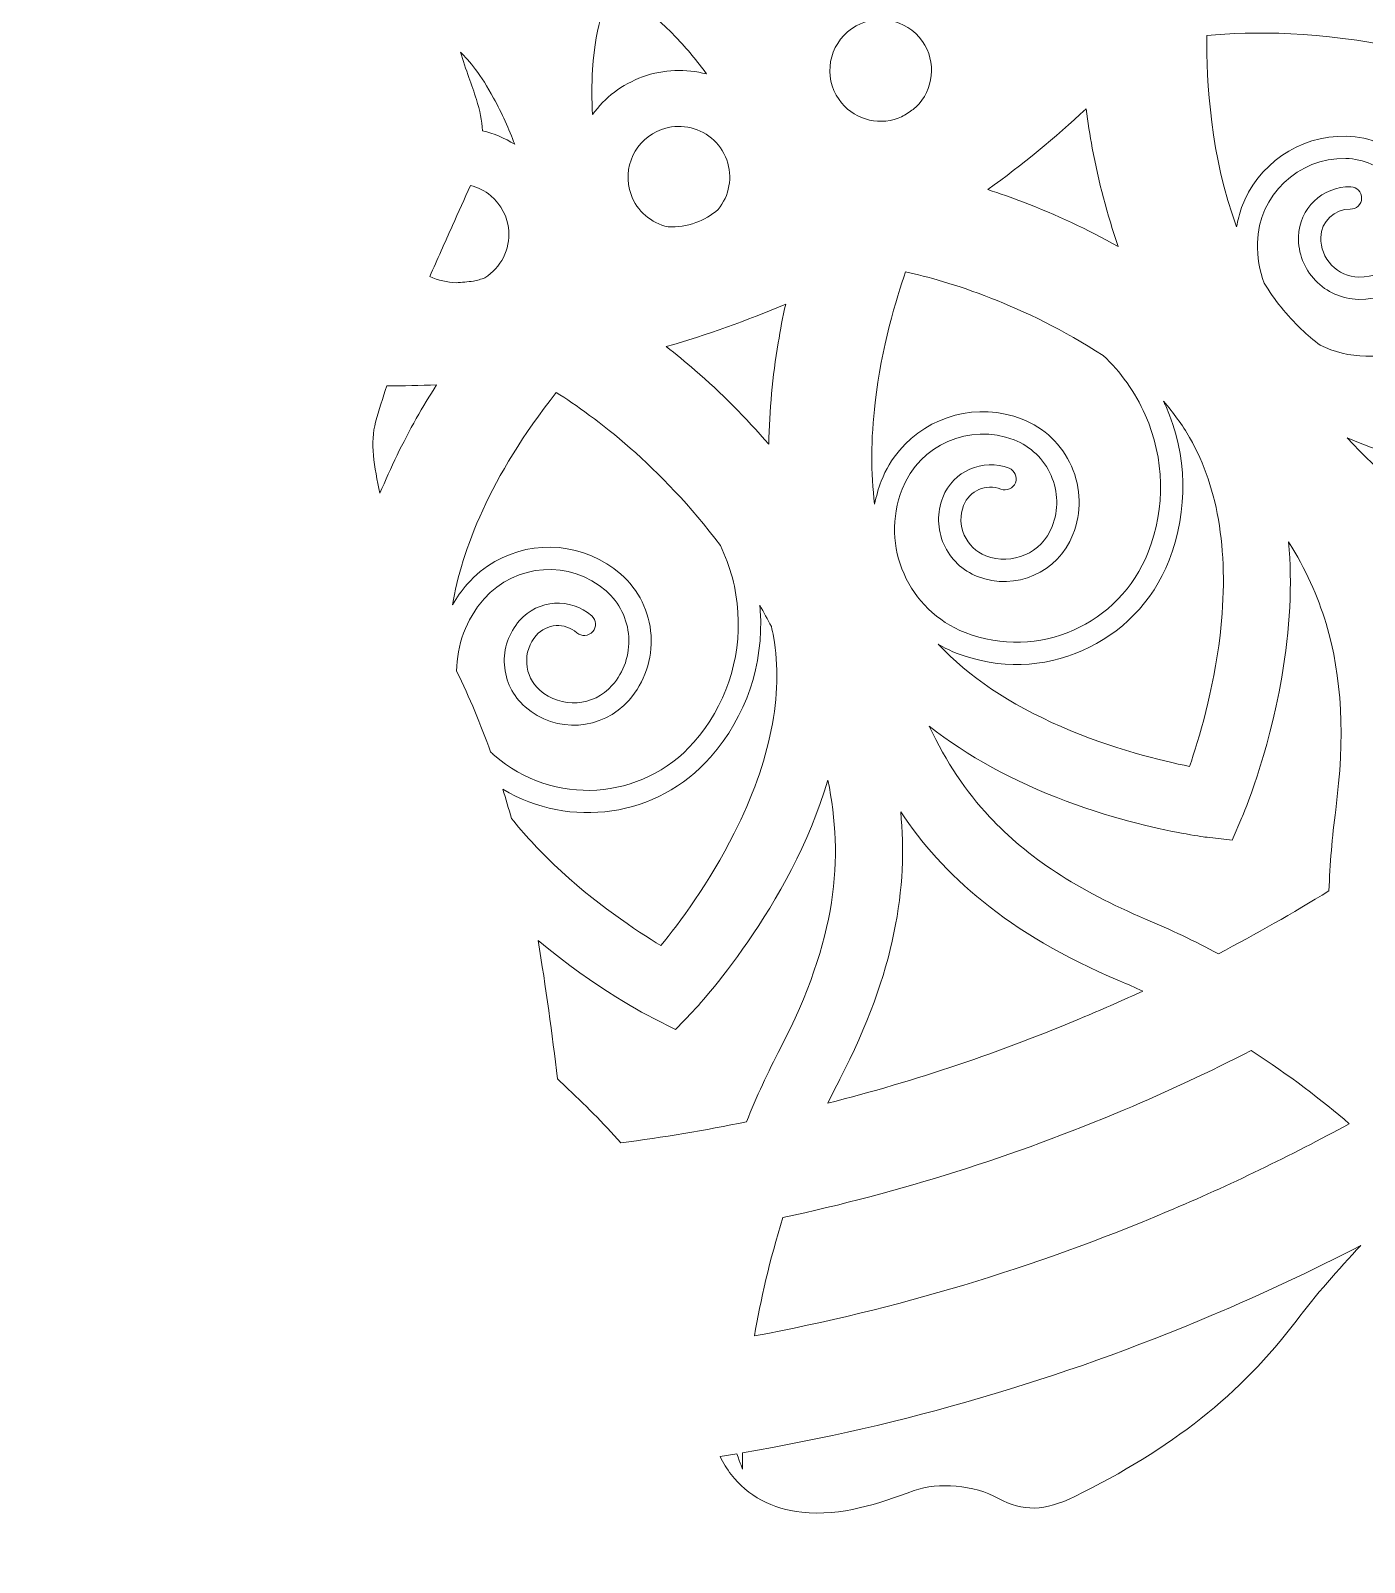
# Model space of a CAD drawing. Header units: millimetres. Extents: x -1844 to 2932, y -490 to 399.
# Drawn here: x 1662.8 to 1799, y -310.2 to -153.8 of the extents above; entities that cross this region are included whole.
import ezdxf

# ---------------------------------------------------------------- set-up
doc = ezdxf.new("R2010")
doc.units = ezdxf.units.MM
doc.header["$MEASUREMENT"] = 0
doc.layers.add('Layer 5', color=7, linetype='Continuous')

msp = doc.modelspace()

# ---------------------------------------------------------------- linework, layer by layer
at = {"layer": 'Layer 5', "lineweight": 0}
for points, knots in [([(1650.21, 377.4), (1649.96, 377.5), (1649.7, 377.58), (1649.43, 377.65), (1606.76, 391.27), (1561.29, 398.64), (1514.1, 398.64), (1268.61, 398.64), (1069.6, 199.63), (1069.6, -45.86), (1069.6, -291.35), (1268.61, -490.36), (1514.1, -490.36), (1759.59, -490.36), (1958.6, -291.35), (1958.6, -45.86), (1958.6, 152.15), (1829.12, 319.91), (1650.21, 377.4)], [0, 0, 0, 0, 1, 1, 1, 2, 2, 2, 3, 3, 3, 4, 4, 4, 5, 5, 5, 6, 6, 6, 6]), ([(1720.21, -157.76), (1720.51, -152.73), (1721.68, -150.52), (1722.39, -150.26), (1722.49, -150.23), (1722.64, -150.22), (1722.85, -150.26), (1723.81, -150.43), (1725.89, -151.48), (1728.71, -154.44), (1729.85, -155.64), (1730.92, -156.94), (1731.84, -158.21), (1729.76, -157.66), (1727.5, -157.72), (1725.32, -158.5), (1723.21, -159.27), (1721.45, -160.63), (1720.21, -162.36), (1720.12, -160.85), (1720.12, -159.27), (1720.21, -157.76)], [0, 0, 0, 0, 1, 1, 1, 2, 2, 2, 3, 3, 3, 4, 4, 4, 5, 5, 5, 6, 6, 6, 7, 7, 7, 7]), ([(1746.66, -153.59), (1747.84, -152.77), (1749.24, -152.51), (1750.55, -152.74), (1751.86, -152.98), (1753.08, -153.71), (1753.89, -154.88), (1755.35, -156.97), (1755.05, -159.85), (1753.22, -161.6), (1753.03, -161.76), (1752.86, -161.89), (1752.68, -162.01), (1752.28, -162.29), (1751.86, -162.53), (1751.42, -162.72), (1749.2, -163.53), (1746.72, -162.76), (1745.37, -160.82), (1743.73, -158.47), (1744.31, -155.23), (1746.66, -153.59)], [0, 0, 0, 0, 1, 1, 1, 2, 2, 2, 3, 3, 3, 4, 4, 4, 5, 5, 5, 6, 6, 6, 7, 7, 7, 7]), ([(1794.51, -185.91), (1793.83, -185.39), (1793.18, -184.85), (1792.57, -184.27), (1792.57, -184.27), (1792.57, -184.27), (1792.57, -184.27), (1791.09, -182.86), (1789.83, -181.27), (1788.77, -179.56), (1788.3, -178.29), (1788.06, -176.9), (1788.09, -175.46), (1788.2, -170.6), (1792.24, -166.73), (1797.11, -166.84), (1798.93, -166.88), (1800.63, -167.62), (1801.89, -168.94), (1803.16, -170.26), (1803.83, -171.99), (1803.79, -173.82), (1803.72, -176.7), (1801.32, -179), (1798.44, -178.94), (1797.38, -178.91), (1796.39, -178.48), (1795.66, -177.72), (1794.93, -176.95), (1794.54, -175.95), (1794.56, -174.89), (1794.6, -173.27), (1795.95, -171.98), (1797.57, -172.01), (1798.2, -172.03), (1798.72, -171.53), (1798.73, -170.9), (1798.75, -170.27), (1798.25, -169.75), (1797.62, -169.73), (1794.74, -169.67), (1792.34, -171.96), (1792.28, -174.84), (1792.25, -176.51), (1792.86, -178.09), (1794.01, -179.29), (1795.17, -180.5), (1796.72, -181.18), (1798.39, -181.22), (1802.53, -181.31), (1805.98, -178.01), (1806.07, -173.87), (1806.12, -171.43), (1805.23, -169.12), (1803.54, -167.37), (1801.86, -165.61), (1799.59, -164.61), (1797.16, -164.56), (1792.29, -164.45), (1788.07, -167.51), (1786.48, -171.84), (1786.25, -172.48), (1786.08, -173.14), (1785.97, -173.82), (1783.31, -166.71), (1782.88, -158.97), (1782.92, -154.28), (1787.57, -153.86), (1794.58, -153.79), (1802.65, -155.6), (1804.95, -156.56), (1807.05, -157.99), (1808.82, -159.85), (1812.2, -163.38), (1814.01, -168.02), (1813.9, -172.92), (1813.72, -180.87), (1807.11, -187.2), (1799.16, -187.03), (1797.49, -186.99), (1795.92, -186.59), (1794.51, -185.91)], [0, 0, 0, 0, 1, 1, 1, 2, 2, 2, 3, 3, 3, 4, 4, 4, 5, 5, 5, 6, 6, 6, 7, 7, 7, 8, 8, 8, 9, 9, 9, 10, 10, 10, 11, 11, 11, 12, 12, 12, 13, 13, 13, 14, 14, 14, 15, 15, 15, 16, 16, 16, 17, 17, 17, 18, 18, 18, 19, 19, 19, 20, 20, 20, 21, 21, 21, 22, 22, 22, 23, 23, 23, 24, 24, 24, 25, 25, 25, 26, 26, 26, 27, 27, 27, 27]), ([(1708.96, -164.01), (1708.92, -162.97), (1708.71, -161.91), (1708.35, -160.81), (1708.11, -160.07), (1707.84, -159.31), (1707.59, -158.57), (1707.28, -157.71), (1706.98, -156.84), (1706.71, -155.98), (1707.62, -156.83), (1708.82, -158.31), (1710.11, -160.67), (1710.95, -162.22), (1711.68, -163.85), (1712.26, -165.39), (1711.25, -164.76), (1710.14, -164.29), (1708.96, -164.01)], [0, 0, 0, 0, 1, 1, 1, 2, 2, 2, 3, 3, 3, 4, 4, 4, 5, 5, 5, 6, 6, 6, 6]), ([(1770.59, -161.78), (1770.77, -163.11), (1770.98, -164.45), (1771.23, -165.78), (1771.87, -169.18), (1772.75, -172.54), (1773.87, -175.84), (1770.76, -174.08), (1767.52, -172.56), (1764.2, -171.3), (1762.99, -170.84), (1761.78, -170.41), (1760.57, -170.02), (1764.07, -167.48), (1767.43, -164.72), (1770.59, -161.78)], [0, 0, 0, 0, 1, 1, 1, 2, 2, 2, 3, 3, 3, 4, 4, 4, 5, 5, 5, 5]), ([(1727.26, -163.87), (1728.15, -163.55), (1729.06, -163.48), (1729.93, -163.64), (1731.7, -163.95), (1733.26, -165.18), (1733.91, -166.99), (1734.53, -168.71), (1734.19, -170.64), (1733.02, -172.06), (1732.35, -172.64), (1731.58, -173.08), (1730.74, -173.39), (1729.83, -173.71), (1728.89, -173.86), (1727.93, -173.82), (1726.16, -173.43), (1724.75, -172.21), (1724.14, -170.52), (1723.17, -167.82), (1724.57, -164.84), (1727.26, -163.87)], [0, 0, 0, 0, 1, 1, 1, 2, 2, 2, 3, 3, 3, 4, 4, 4, 5, 5, 5, 6, 6, 6, 7, 7, 7, 7]), ([(1842.12, -200.41), (1841.84, -200.54), (1841.57, -200.67), (1841.28, -200.8), (1838.66, -201.99), (1835.95, -203.22), (1833.81, -205.29), (1832.73, -206.32), (1831.71, -207.42), (1830.72, -208.54), (1829.35, -208.4), (1827.98, -208.3), (1826.61, -208.23), (1811.75, -207.5), (1803.93, -202.6), (1797.24, -195.35), (1800.35, -196.72), (1803.81, -197.74), (1807.61, -198.42), (1809.69, -198.79), (1811.88, -199.06), (1814.11, -199.21), (1822.29, -199.77), (1828.71, -198.69), (1828.98, -198.64), (1828.98, -198.64), (1831.5, -198.21), (1831.5, -198.21), (1831.5, -198.21), (1831.8, -195.68), (1831.8, -195.68), (1831.83, -195.41), (1832.59, -188.94), (1831.62, -180.8), (1831.08, -176.26), (1830.11, -172.09), (1828.72, -168.34), (1833.83, -172.84), (1838.42, -179.4), (1841.03, -191.13), (1841.63, -193.84), (1842.36, -196.49), (1843.2, -199.09), (1842.84, -199.54), (1842.48, -199.97), (1842.12, -200.41)], [0, 0, 0, 0, 1, 1, 1, 2, 2, 2, 3, 3, 3, 4, 4, 4, 5, 5, 5, 6, 6, 6, 7, 7, 7, 8, 8, 8, 9, 9, 9, 10, 10, 10, 11, 11, 11, 12, 12, 12, 13, 13, 13, 14, 14, 14, 15, 15, 15, 15]), ([(1709.22, -179.02), (1708.83, -179.17), (1708.44, -179.29), (1708.05, -179.37), (1707.46, -179.43), (1706.87, -179.48), (1706.28, -179.52), (1705.35, -179.49), (1704.46, -179.27), (1703.59, -178.89), (1704.36, -177.15), (1705.13, -175.41), (1705.91, -173.69), (1706.52, -172.32), (1707.13, -170.95), (1707.74, -169.58), (1708.5, -169.77), (1709.21, -170.13), (1709.82, -170.65), (1710.89, -171.55), (1711.54, -172.8), (1711.65, -174.18), (1711.82, -176.1), (1710.86, -177.99), (1709.22, -179.02)], [0, 0, 0, 0, 1, 1, 1, 2, 2, 2, 3, 3, 3, 4, 4, 4, 5, 5, 5, 6, 6, 6, 7, 7, 7, 8, 8, 8, 8]), ([(1762.73, -198.47), (1760.05, -197.43), (1757.01, -198.76), (1755.97, -201.44), (1755.36, -203), (1755.4, -204.69), (1756.07, -206.22), (1756.74, -207.75), (1757.97, -208.92), (1759.52, -209.52), (1763.39, -211.03), (1767.75, -209.11), (1769.26, -205.24), (1770.14, -202.98), (1770.09, -200.5), (1769.11, -198.27), (1768.13, -196.04), (1766.34, -194.33), (1764.07, -193.45), (1759.53, -191.68), (1754.52, -193.11), (1751.54, -196.64), (1750.78, -197.55), (1750.14, -198.6), (1749.69, -199.77), (1749.39, -200.55), (1749.17, -201.34), (1749.01, -202.13), (1748.61, -198.97), (1748.62, -195.51), (1749.06, -191.75), (1749.72, -186.11), (1751.22, -181.14), (1752.17, -178.4), (1756.55, -179.39), (1764.23, -181.72), (1772.33, -186.95), (1774.14, -188.63), (1775.61, -190.68), (1776.64, -193.01), (1778.61, -197.49), (1778.72, -202.47), (1776.94, -207.03), (1774.05, -214.45), (1765.67, -218.13), (1758.26, -215.25), (1752.44, -212.98), (1749.55, -206.41), (1751.82, -200.6), (1753.58, -196.06), (1758.71, -193.81), (1763.24, -195.57), (1764.94, -196.23), (1766.28, -197.52), (1767.02, -199.19), (1767.75, -200.86), (1767.79, -202.72), (1767.13, -204.42), (1766.08, -207.11), (1763.04, -208.45), (1760.35, -207.4), (1759.36, -207.02), (1758.59, -206.27), (1758.16, -205.3), (1757.73, -204.33), (1757.71, -203.26), (1758.09, -202.27), (1758.68, -200.76), (1760.39, -200.01), (1761.9, -200.6), (1762.49, -200.82), (1763.15, -200.53), (1763.38, -199.95), (1763.61, -199.36), (1763.32, -198.7), (1762.73, -198.47)], [0, 0, 0, 0, 1, 1, 1, 2, 2, 2, 3, 3, 3, 4, 4, 4, 5, 5, 5, 6, 6, 6, 7, 7, 7, 8, 8, 8, 9, 9, 9, 10, 10, 10, 11, 11, 11, 12, 12, 12, 13, 13, 13, 14, 14, 14, 15, 15, 15, 16, 16, 16, 17, 17, 17, 18, 18, 18, 19, 19, 19, 20, 20, 20, 21, 21, 21, 22, 22, 22, 23, 23, 23, 24, 24, 24, 25, 25, 25, 25]), ([(1739.93, -181.71), (1739.63, -183.01), (1739.38, -184.34), (1739.16, -185.67), (1738.59, -189.08), (1738.27, -192.55), (1738.2, -196.02), (1735.87, -193.31), (1733.35, -190.77), (1730.66, -188.45), (1729.7, -187.62), (1728.72, -186.81), (1727.73, -186.04), (1731.87, -184.85), (1735.95, -183.4), (1739.93, -181.71)], [0, 0, 0, 0, 1, 1, 1, 2, 2, 2, 3, 3, 3, 4, 4, 4, 5, 5, 5, 5]), ([(1702.21, -193.39), (1700.83, -195.85), (1699.59, -198.4), (1698.5, -201.02), (1697.9, -198.37), (1697.49, -195.79), (1698.06, -193.76), (1698.4, -192.52), (1698.79, -191.29), (1699.2, -190.06), (1700.9, -190.06), (1702.6, -190.02), (1704.29, -189.94), (1703.57, -191.06), (1702.88, -192.21), (1702.21, -193.39)], [0, 0, 0, 0, 1, 1, 1, 2, 2, 2, 3, 3, 3, 4, 4, 4, 5, 5, 5, 5]), ([(1709.79, -227.42), (1708.8, -224.64), (1707.66, -221.89), (1706.33, -219.17), (1706.35, -216.55), (1707.27, -213.93), (1709.13, -211.81), (1712.34, -208.15), (1717.93, -207.78), (1721.59, -210.99), (1722.96, -212.2), (1723.78, -213.86), (1723.9, -215.68), (1724.02, -217.5), (1723.42, -219.26), (1722.22, -220.63), (1720.31, -222.81), (1717, -223.02), (1714.83, -221.12), (1714.03, -220.42), (1713.55, -219.45), (1713.49, -218.4), (1713.42, -217.34), (1713.76, -216.32), (1714.46, -215.53), (1715.53, -214.31), (1717.39, -214.19), (1718.61, -215.26), (1719.08, -215.67), (1719.8, -215.62), (1720.22, -215.15), (1720.64, -214.68), (1720.59, -213.96), (1720.12, -213.54), (1717.95, -211.64), (1714.64, -211.86), (1712.75, -214.02), (1711.65, -215.28), (1711.1, -216.88), (1711.21, -218.55), (1711.32, -220.21), (1712.07, -221.73), (1713.32, -222.83), (1716.44, -225.57), (1721.2, -225.26), (1723.93, -222.14), (1725.54, -220.31), (1726.33, -217.96), (1726.18, -215.53), (1726.02, -213.11), (1724.92, -210.88), (1723.09, -209.28), (1719.43, -206.07), (1714.23, -205.7), (1710.23, -208), (1709.2, -208.59), (1708.24, -209.36), (1707.42, -210.3), (1706.83, -210.97), (1706.33, -211.68), (1705.9, -212.41), (1706.88, -206.85), (1709.65, -199.4), (1716.5, -190.73), (1720.39, -193.19), (1727.18, -198.21), (1733.26, -206.37), (1734.28, -208.47), (1734.9, -210.77), (1735.05, -213.17), (1735.37, -218.05), (1733.77, -222.77), (1730.54, -226.45), (1725.29, -232.43), (1716.16, -233.03), (1710.18, -227.78), (1710.04, -227.66), (1709.91, -227.54), (1709.79, -227.42)], [0, 0, 0, 0, 1, 1, 1, 2, 2, 2, 3, 3, 3, 4, 4, 4, 5, 5, 5, 6, 6, 6, 7, 7, 7, 8, 8, 8, 9, 9, 9, 10, 10, 10, 11, 11, 11, 12, 12, 12, 13, 13, 13, 14, 14, 14, 15, 15, 15, 16, 16, 16, 17, 17, 17, 18, 18, 18, 19, 19, 19, 20, 20, 20, 21, 21, 21, 22, 22, 22, 23, 23, 23, 24, 24, 24, 25, 25, 25, 26, 26, 26, 26]), ([(1757.43, -217.37), (1766.02, -220.71), (1775.73, -216.45), (1779.07, -207.86), (1781.06, -202.73), (1780.94, -197.13), (1778.73, -192.09), (1778.66, -191.93), (1778.58, -191.78), (1778.51, -191.63), (1779.53, -192.81), (1780.43, -194.05), (1781.17, -195.33), (1784.18, -200.58), (1785.23, -207.38), (1784.27, -215.55), (1783.61, -221.19), (1782.11, -226.16), (1781.16, -228.91), (1778.31, -228.34), (1773.27, -227.13), (1768.06, -224.85), (1762.78, -222.55), (1758.58, -219.73), (1755.5, -216.44), (1756.11, -216.8), (1756.75, -217.11), (1757.43, -217.37)], [0, 0, 0, 0, 1, 1, 1, 2, 2, 2, 3, 3, 3, 4, 4, 4, 5, 5, 5, 6, 6, 6, 7, 7, 7, 8, 8, 8, 9, 9, 9, 9]), ([(1796.08, -233.36), (1795.72, -236.12), (1795.49, -238.87), (1795.39, -241.62), (1791.7, -243.89), (1787.94, -246.03), (1784.1, -248.04), (1781.7, -246.75), (1779.22, -245.57), (1776.68, -244.5), (1769.79, -241.6), (1764.57, -238.19), (1760.73, -234.05), (1758.31, -231.45), (1756.34, -228.51), (1754.58, -224.8), (1758.44, -227.84), (1763.16, -230.43), (1768.55, -232.45), (1773.79, -234.4), (1778.48, -235.39), (1780.8, -235.81), (1782.04, -236.03), (1782.82, -236.13), (1782.96, -236.15), (1782.96, -236.15), (1785.5, -236.45), (1785.5, -236.45), (1785.5, -236.45), (1786.51, -234.11), (1786.51, -234.11), (1786.62, -233.86), (1789.18, -227.88), (1790.58, -219.8), (1791.43, -214.89), (1791.66, -210.27), (1791.28, -205.99), (1793.01, -208.78), (1794.24, -211.48), (1795.1, -214.32), (1796.73, -219.72), (1797.05, -225.95), (1796.08, -233.36)], [0, 0, 0, 0, 1, 1, 1, 2, 2, 2, 3, 3, 3, 4, 4, 4, 5, 5, 5, 6, 6, 6, 7, 7, 7, 8, 8, 8, 9, 9, 9, 10, 10, 10, 11, 11, 11, 12, 12, 12, 13, 13, 13, 14, 14, 14, 14]), ([(1711.05, -231.23), (1717.85, -235.34), (1726.84, -234.13), (1732.26, -227.95), (1735.89, -223.81), (1737.69, -218.51), (1737.33, -213.02), (1737.32, -212.83), (1737.3, -212.65), (1737.28, -212.46), (1737.68, -213.16), (1738.08, -213.88), (1738.47, -214.62), (1738.55, -214.97), (1738.62, -215.32), (1738.68, -215.66), (1739.72, -221.63), (1738.37, -228.38), (1734.68, -235.72), (1732.13, -240.8), (1729.02, -244.96), (1727.19, -247.21), (1724.71, -245.71), (1720.39, -242.85), (1716.27, -238.93), (1714.64, -237.38), (1713.19, -235.8), (1711.92, -234.22), (1711.65, -233.22), (1711.36, -232.22), (1711.05, -231.23)], [0, 0, 0, 0, 1, 1, 1, 2, 2, 2, 3, 3, 3, 4, 4, 4, 5, 5, 5, 6, 6, 6, 7, 7, 7, 8, 8, 8, 9, 9, 9, 10, 10, 10, 10]), ([(1717.35, -261.5), (1717.1, -261.27), (1716.87, -261.05), (1716.63, -260.82), (1716.07, -256.22), (1715.46, -251.48), (1714.64, -246.67), (1720.57, -251.63), (1725.97, -254.41), (1726.41, -254.63), (1726.41, -254.63), (1728.68, -255.79), (1728.68, -255.79), (1728.68, -255.79), (1730.44, -253.93), (1730.44, -253.93), (1730.91, -253.44), (1740.37, -243.32), (1744.24, -230.31), (1745.87, -238.28), (1745.17, -246.57), (1739.39, -257.67), (1738.11, -260.14), (1736.95, -262.66), (1735.92, -265.2), (1731.68, -266.07), (1727.4, -266.78), (1723.1, -267.35), (1721.29, -265.33), (1719.37, -263.38), (1717.35, -261.5)], [0, 0, 0, 0, 1, 1, 1, 2, 2, 2, 3, 3, 3, 4, 4, 4, 5, 5, 5, 6, 6, 6, 7, 7, 7, 8, 8, 8, 9, 9, 9, 10, 10, 10, 10]), ([(1745.46, -260.83), (1751.17, -249.85), (1752.41, -241.1), (1751.67, -233.56), (1755.91, -239.92), (1762.48, -245.95), (1774.02, -250.81), (1774.82, -251.14), (1775.6, -251.49), (1776.38, -251.85), (1774.43, -252.75), (1772.46, -253.62), (1770.48, -254.46), (1761.92, -258.08), (1753.16, -261.03), (1744.23, -263.3), (1744.63, -262.48), (1745.04, -261.66), (1745.46, -260.83)], [0, 0, 0, 0, 1, 1, 1, 2, 2, 2, 3, 3, 3, 4, 4, 4, 5, 5, 5, 6, 6, 6, 6]), ([(1774.5, -263.97), (1778.9, -262.11), (1783.22, -260.09), (1787.45, -257.92), (1791.34, -260.43), (1794.69, -263.01), (1797.47, -265.39), (1791.45, -268.68), (1785.25, -271.68), (1778.89, -274.37), (1765.25, -280.13), (1751.17, -284.37), (1736.74, -287.06), (1737.35, -283.47), (1738.28, -279.36), (1739.65, -274.97), (1751.55, -272.42), (1763.19, -268.75), (1774.5, -263.97)], [0, 0, 0, 0, 1, 1, 1, 2, 2, 2, 3, 3, 3, 4, 4, 4, 5, 5, 5, 6, 6, 6, 6]), ([(1792.03, -285.56), (1786.45, -292.96), (1779.27, -298.64), (1769.44, -303.45), (1766.35, -304.97), (1764.17, -305.02), (1761.65, -303.65), (1759.15, -302.29), (1755.53, -301.96), (1753.04, -302.86), (1749.27, -304.21), (1745.71, -305.49), (1741.56, -305.06), (1738.59, -304.75), (1736.03, -303.38), (1734.36, -301.21), (1733.91, -300.64), (1733.54, -300.01), (1733.24, -299.36), (1733.81, -299.27), (1734.37, -299.18), (1734.94, -299.09), (1735.33, -300.11), (1735.51, -300.68), (1735.51, -300.68), (1735.51, -300.68), (1735.49, -300.08), (1735.52, -298.99), (1751.92, -296.2), (1767.93, -291.53), (1783.38, -284.99), (1788.58, -282.79), (1793.67, -280.39), (1798.65, -277.82), (1796.33, -280.29), (1794.07, -282.85), (1792.03, -285.56)], [0, 0, 0, 0, 1, 1, 1, 2, 2, 2, 3, 3, 3, 4, 4, 4, 5, 5, 5, 6, 6, 6, 7, 7, 7, 8, 8, 8, 9, 9, 9, 10, 10, 10, 11, 11, 11, 12, 12, 12, 12])]:
    msp.add_open_spline(points, degree=3, knots=knots, dxfattribs=at)

doc.saveas('drawing.dxf')
